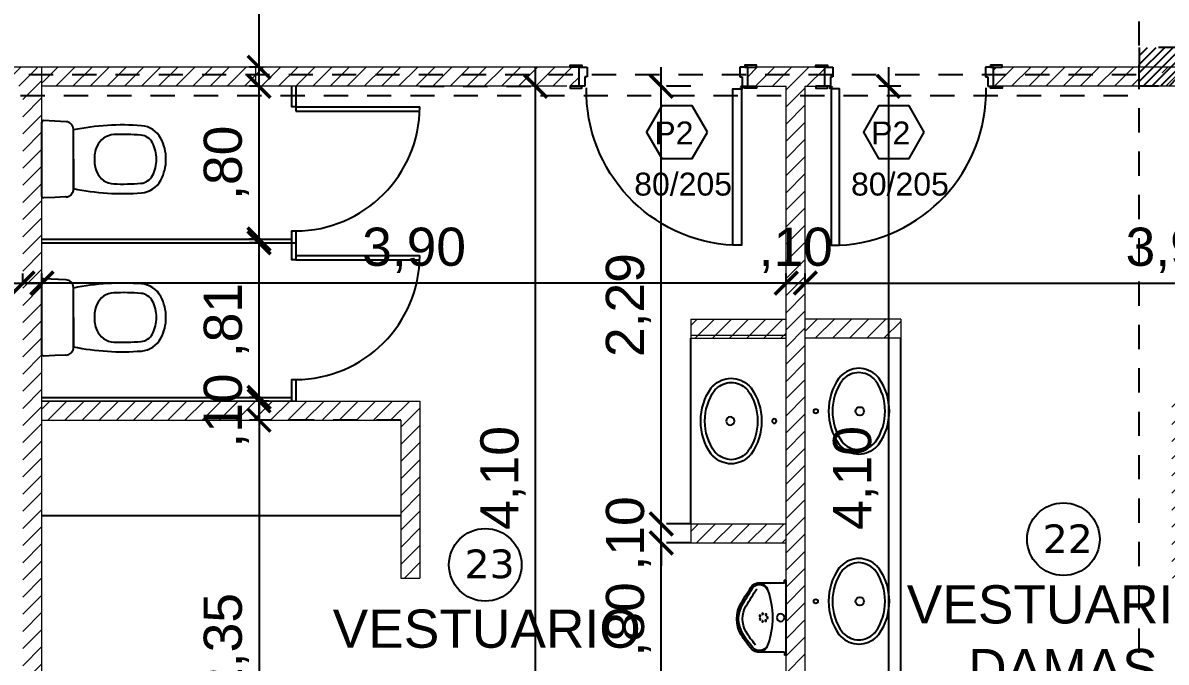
# Model space of a CAD drawing. Header units: metres. Extents: x 1166 to 1459, y -137 to 62.
# Drawn here: x 1270.05 to 1276.04, y -36.63 to -33.29 of the extents above; entities that cross this region are included whole.
import ezdxf

# ---------------------------------------------------------------- set-up
doc = ezdxf.new("R2010")
doc.units = ezdxf.units.M
doc.header["$LTSCALE"] = 0.508
doc.header["$PDMODE"] = 1
doc.header["$PDSIZE"] = -2
doc.linetypes.add('HIDDEN', pattern=[0.375, 0.25, -0.125])
doc.linetypes.add('HIDDEN2', pattern=[0.1875, 0.125, -0.0625])
doc.layers.get('0').update_dxf_attribs({"color": 9})
doc.layers.get('Defpoints').update_dxf_attribs({"color": 9})
for name, color, linetype in [('1-PROY', 9, 'HIDDEN'), ('2-Desig-Carp', 9, 'Continuous'), ('2-texto', 9, 'Continuous'), ('3-tabiques', 9, 'Continuous'), ('4-carpinterias', 9, 'Continuous'), ('7-artef', 9, 'Continuous'), ('8-cotas-100', 9, 'Continuous'), ('9-Hatch', 9, 'Continuous'), ('arq carpinterias', 9, 'Continuous'), ('Estructura', 9, 'HIDDEN2')]:
    doc.layers.add(name, color=color, linetype=linetype)
doc.styles.add('swiss', font='swissel.ttf')
doc.dimstyles.new('dim-100', dxfattribs={"dimtxt": 0.2, "dimasz": 0.12, "dimexe": 0.05, "dimexo": 0, "dimgap": 0.05, "dimtad": 1, "dimzin": 4, "dimtxsty": 'swiss', "dimblk": 'ARCHTICK', "dimcen": 0.5, "dimdle": 0.1, "dimclrd": 256, "dimclre": 252, "dimclrt": 256, "dimadec": 0, "dimazin": 0, "dimtfac": 1, "dimtix": 1, "dimtmove": 2, "dimatfit": 3, "dimldrblk": 'OPEN30', "dimfxl": 0.05, "dimtolj": 1, "dimtzin": 0, "dimarcsym": 0})

# ---------------------------------------------------------------- blocks, each defined once
blk = doc.blocks.new('_ARCHTICK')
at = {"color": 0, "linetype": 'ByBlock', "const_width": 0.15}
blk.add_lwpolyline([(-0.5, -0.5), (0.5, 0.5)], dxfattribs=at)
blk = doc.blocks.new('*D159')
at = {"layer": '8-cotas-100', "color": 252, "linetype": 'HIDDEN', "lineweight": -2, "transparency": 16777216}
for p, q in [((1267.4866, -34.6469), (1267.4866, -34.5969)), ((1270.0536, -34.6469), (1270.0536, -34.5969))]:
    blk.add_line(p, q, dxfattribs=at)
at = {"layer": '8-cotas-100', "linetype": 'Continuous', "lineweight": -2, "transparency": 16777216}
blk.add_line((1267.3866, -34.6469), (1270.1536, -34.6469), dxfattribs=at)
at = {"layer": 'Defpoints', "color": 0, "linetype": 'Continuous', "transparency": 16777216}
for p in [(1267.4866, -34.6469), (1270.0536, -34.6469), (1270.0536, -34.6469)]:
    blk.add_point(p, dxfattribs=at)
at = {"layer": '8-cotas-100', "linetype": 'Continuous', "lineweight": -2, "transparency": 16777216, "xscale": 0.12, "yscale": 0.12, "zscale": 0.12, "rotation": 180}
blk.add_blockref('_ARCHTICK', (1267.4866, -34.6469), dxfattribs=at)
at = {"layer": '8-cotas-100', "linetype": 'Continuous', "lineweight": -2, "transparency": 16777216, "xscale": 0.12, "yscale": 0.12, "zscale": 0.12}
blk.add_blockref('_ARCHTICK', (1270.0536, -34.6469), dxfattribs=at)
at = {"layer": '8-cotas-100', "linetype": 'Continuous', "lineweight": 0, "transparency": 16777216, "insert": (1268.7701, -34.4752), "char_height": 0.2, "attachment_point": 5, "style": 'swiss'}
blk.add_mtext('\\A1;2,57', dxfattribs=at)
blk = doc.blocks.new('_Open30')
at = {"color": 0, "linetype": 'ByBlock', "lineweight": -2}
for p, q in [((-1, 0.268), (0, 0)), ((0, 0), (-1, -0.268)), ((0, 0), (-1, 0))]:
    blk.add_line(p, q, dxfattribs=at)
blk = doc.blocks.new('*D356')
at = {"layer": '8-cotas-100', "lineweight": -2, "transparency": 16777216}
blk.add_line((1271.2913, -33.6171), (1271.2913, -31.5066), dxfattribs=at)
at = {"layer": '8-cotas-100', "color": 252, "lineweight": -2, "transparency": 16777216}
for p, q in [((1270.4986, -31.6066), (1271.3413, -31.6066)), ((1271.2913, -33.5171), (1271.2413, -33.5171))]:
    blk.add_line(p, q, dxfattribs=at)
at = {"layer": 'Defpoints', "color": 0, "transparency": 16777216}
for p in [(1270.4986, -31.6066), (1271.2913, -31.6066), (1271.2913, -33.5171)]:
    blk.add_point(p, dxfattribs=at)
at = {"layer": '8-cotas-100', "lineweight": -2, "transparency": 16777216, "xscale": 0.12, "yscale": 0.12, "zscale": 0.12}
for p, rotation in [((1271.2913, -31.6066), 90), ((1271.2913, -33.5171), 270)]:
    blk.add_blockref('_ARCHTICK', p, dxfattribs=dict(at, rotation=rotation))
at = {"layer": '8-cotas-100', "transparency": 16777216, "insert": (1271.1197, -32.5619), "char_height": 0.2, "attachment_point": 5, "rotation": 90, "style": 'swiss'}
blk.add_mtext('\\A1;1,91', dxfattribs=at)
blk = doc.blocks.new('P70 10CM')
at = {"color": 252}
blk.add_arc((374.8631, -245.4483), 0.8098, 2.6514, 91.06094, dxfattribs=at)
at = {"layer": '4-carpinterias'}
for p, q in [((374.8403, -244.6001), (374.7403, -244.6001)), ((374.7403, -244.6001), (374.7403, -244.6421)), ((374.7403, -244.6421), (374.7903, -244.6421)), ((374.7903, -244.6421), (374.7903, -244.6301)), ((374.7903, -244.6301), (374.8403, -244.6301)), ((374.8403, -244.6301), (374.8403, -244.6001)), ((374.7403, -245.4841), (374.7403, -245.4421)), ((374.7403, -245.4421), (374.7903, -245.4421)), ((374.8403, -245.4841), (374.7403, -245.4841)), ((374.7903, -245.4421), (374.7903, -245.4541)), ((374.7903, -245.4541), (374.8403, -245.4541)), ((374.8403, -245.4541), (374.8403, -245.4841))]:
    blk.add_line(p, q, dxfattribs=at)
for points in [[(374.7403, -244.6151), (374.7403, -244.5541), (374.7303, -244.5541), (374.7303, -244.6151)], [(374.8403, -244.6151), (374.8403, -244.5541), (374.8503, -244.5541), (374.8503, -244.6151)], [(375.6719, -245.4062), (374.8529, -245.4062), (374.8529, -245.4512), (375.6719, -245.4512)], [(374.7403, -245.4691), (374.7403, -245.5301), (374.7303, -245.5301), (374.7303, -245.4691)], [(374.8403, -245.4691), (374.8403, -245.5301), (374.8503, -245.5301), (374.8503, -245.4691)]]:
    blk.add_lwpolyline(points, close=True, dxfattribs=at)
blk.add_circle((374.8469, -245.4517), 0.006, dxfattribs=at)
blk.add_arc((374.7637, -245.4467), 0.9082, 359.71624, 0.28376, dxfattribs=at)
blk = doc.blocks.new('BACHA')
at = {"layer": '7-artef'}
for centre, radius in [((633.7683, 2392.672), 0.0219), ((633.5379, 2392.672), 0.0113)]:
    blk.add_circle(centre, radius, dxfattribs=at)
for centre, radius, start, end in [((633.7594, 2392.7545), 0.142, 40.99743, 40.99743), ((633.7681, 2392.7545), 0.142, 139.00257, 139.00257), ((633.7681, 2392.7545), 0.142, 91.75053, 133.98528), ((633.7668, 2392.7545), 0.12, 91.75053, 133.98528), ((633.7594, 2392.7545), 0.12, 46.01472, 88.24947), ((633.7594, 2392.7545), 0.142, 46.01472, 88.24947), ((633.9051, 2392.672), 0.3007, 144.90526, 180), ((633.9038, 2392.672), 0.2787, 145.03615, 180), ((633.7685, 2392.7584), 0.1395, 135.21972, 141.66732), ((633.7671, 2392.7584), 0.1175, 135.21972, 141.37123), ((633.7591, 2392.7584), 0.1175, 38.62877, 44.78028), ((633.6224, 2392.672), 0.2787, 0, 34.96385), ((633.7591, 2392.7584), 0.1395, 38.33268, 44.78028), ((633.6224, 2392.672), 0.3007, 0, 35.09474), ((633.7594, 2392.5896), 0.142, 319.00257, 319.00257), ((633.7681, 2392.5896), 0.142, 220.99743, 220.99743), ((633.9051, 2392.672), 0.3007, 180, 215.09474), ((633.9038, 2392.672), 0.2787, 180, 214.96385), ((633.6224, 2392.672), 0.2787, 325.03615, 0), ((633.6224, 2392.672), 0.3007, 324.90526, 0), ((633.7671, 2392.5856), 0.1175, 218.62877, 224.78028), ((633.7591, 2392.5856), 0.1175, 315.21972, 321.37123), ((633.7685, 2392.5856), 0.1395, 218.33268, 224.78028), ((633.7681, 2392.5896), 0.142, 226.01472, 268.24947), ((633.7668, 2392.5896), 0.12, 226.01472, 268.24947), ((633.7594, 2392.5896), 0.12, 271.75053, 313.98528), ((633.7594, 2392.5896), 0.142, 271.75053, 313.98528), ((633.7591, 2392.5856), 0.1395, 315.21972, 321.66732)]:
    blk.add_arc(centre, radius, start, end, dxfattribs=at)
blk = doc.blocks.new('INOD')
at = {"layer": '7-artef'}
for p, q in [((637.826, 2392.9038), (637.8297, 2392.9039)), ((637.8297, 2392.9039), (637.8848, 2392.9064)), ((637.8848, 2392.9064), (637.9445, 2392.9091)), ((637.9528, 2392.9012), (637.9528, 2392.5129)), ((637.7878, 2392.8638), (637.7878, 2392.5503)), ((637.7878, 2392.707), (637.7878, 2392.8638)), ((637.826, 2392.5103), (637.9445, 2392.5049))]:
    blk.add_line(p, q, dxfattribs=at)
for centre, radius, start, end in [((637.4404, 2392.7581), 0.125, 94.49281, 152.41425), ((637.5304, 2391.6125), 1.2742, 78.34369, 94.49281), ((637.8278, 2392.8638), 0.04, 144.11576, 180), ((637.8278, 2392.8638), 0.04, 141.70095, 144.11576), ((637.8278, 2392.8638), 0.04, 132.18515, 141.70095), ((637.8278, 2392.8638), 0.04, 92.60256, 132.18515), ((637.9448, 2392.9012), 0.008, 85.88901, 92.60256), ((637.9448, 2392.9012), 0.008, 0, 85.88901), ((637.5382, 2392.707), 0.2354, 152.41425, 180), ((637.4404, 2392.7581), 0.075, 94.49281, 152.41425), ((637.5304, 2391.6125), 1.2242, 87.85751, 94.49281), ((637.5566, 2392.7207), 0.1205, 353.46904, 353.46904), ((637.5566, 2392.7207), 0.1205, 0.09166, 0.09166), ((637.5714, 2392.7348), 0.1012, 22.76794, 87.29275), ((637.5382, 2392.707), 0.1854, 152.41425, 180), ((637.5566, 2392.7207), 0.1205, 7.96111, 26.20223), ((637.5382, 2392.707), 0.2354, 180, 207.58575), ((637.5382, 2392.707), 0.1854, 180, 207.58575), ((637.4796, 2392.7081), 0.1984, 359.70099, 8.50589), ((637.4796, 2392.706), 0.1984, 351.49411, 0.29901), ((637.5714, 2392.6793), 0.1012, 272.70725, 337.23206), ((637.5566, 2392.6933), 0.1205, 333.79777, 352.03889), ((637.4404, 2392.6559), 0.125, 207.58575, 265.50719), ((637.4404, 2392.6559), 0.075, 207.58575, 265.50719), ((637.5304, 2393.8015), 1.2242, 265.50719, 272.14249), ((637.5304, 2393.8015), 1.2742, 265.50719, 281.65631), ((637.8278, 2392.5503), 0.04, 180, 267.39744), ((637.9448, 2392.5129), 0.008, 267.39744, 0)]:
    blk.add_arc(centre, radius, start, end, dxfattribs=at)
blk = doc.blocks.new('MING')
at = {"layer": '7-artef'}
for p, q in [((635.166, 2392.411), (635.166, 2392.803)), ((635.166, 2392.803), (635.176, 2392.803)), ((635.176, 2392.788), (635.176, 2392.803)), ((635.176, 2392.788), (635.3165, 2392.788)), ((635.166, 2392.411), (635.176, 2392.411)), ((635.176, 2392.426), (635.3165, 2392.426)), ((635.176, 2392.426), (635.176, 2392.411))]:
    blk.add_line(p, q, dxfattribs=at)
for centre, radius in [((635.2891, 2392.6267), 0.00325), ((635.1956, 2392.607), 0.02), ((635.2654, 2392.6063), 0.00325), ((635.2724, 2392.6222), 0.00325), ((635.2736, 2392.5909), 0.00325), ((635.2906, 2392.5877), 0.00325), ((635.3031, 2392.6164), 0.00325), ((635.3038, 2392.5991), 0.00325)]:
    blk.add_circle(centre, radius, dxfattribs=at)
for centre, radius, start, end in [((635.666, 2392.607), 0.428, 160.18181, 199.81819), ((635.3114, 2392.7383), 0.05, 48.48448, 163.9052), ((635.3069, 2392.7312), 0.0483, 51.51937, 154.25722), ((632.2518, 2390.7759), 3.653, 31.20556, 32.86305), ((632.2518, 2390.7759), 3.673, 31.20556, 32.86305), ((632.2518, 2390.7759), 3.683, 31.20556, 32.88722), ((635.2638, 2392.6004), 0.1315, 328.79444, 31.20556), ((635.2638, 2392.6004), 0.1515, 328.79444, 31.20556), ((635.2638, 2392.6004), 0.1615, 328.79444, 31.20556), ((634.9024, 2392.8194), 0.554, 319.95573, 328.79444), ((634.9024, 2392.8194), 0.574, 319.95573, 328.79444), ((634.9024, 2392.8194), 0.584, 319.57486, 328.79444), ((635.3066, 2392.4822), 0.0477, 205.14657, 317.61723), ((635.3114, 2392.4758), 0.05, 196.0948, 324.61001)]:
    blk.add_arc(centre, radius, start, end, dxfattribs=at)
blk = doc.blocks.new('*D415')
at = {"layer": '8-cotas-100', "color": 252, "linetype": 'HIDDEN', "lineweight": -2, "transparency": 16777216}
for p, q in [((1274.0536, -34.6469), (1274.0536, -34.5969)), ((1274.1536, -34.6469), (1274.1536, -34.5969))]:
    blk.add_line(p, q, dxfattribs=at)
at = {"layer": '8-cotas-100', "linetype": 'Continuous', "lineweight": -2, "transparency": 16777216}
for p, q in [((1274.0536, -34.6469), (1273.9336, -34.6469)), ((1274.1536, -34.6469), (1274.0536, -34.6469)), ((1274.1536, -34.6469), (1274.2736, -34.6469))]:
    blk.add_line(p, q, dxfattribs=at)
at = {"layer": 'Defpoints', "color": 0, "linetype": 'Continuous', "transparency": 16777216}
for p in [(1274.0536, -34.6469), (1274.0536, -34.6469), (1274.1536, -34.6469)]:
    blk.add_point(p, dxfattribs=at)
at = {"layer": '8-cotas-100', "linetype": 'Continuous', "lineweight": -2, "transparency": 16777216, "xscale": 0.12, "yscale": 0.12, "zscale": 0.12}
blk.add_blockref('_ARCHTICK', (1274.0536, -34.6469), dxfattribs=at)
at = {"layer": '8-cotas-100', "linetype": 'Continuous', "lineweight": -2, "transparency": 16777216, "xscale": 0.12, "yscale": 0.12, "zscale": 0.12, "rotation": 180}
blk.add_blockref('_ARCHTICK', (1274.1536, -34.6469), dxfattribs=at)
at = {"layer": '8-cotas-100', "linetype": 'Continuous', "lineweight": 0, "transparency": 16777216, "insert": (1274.1036, -34.4753), "char_height": 0.2, "attachment_point": 5, "style": 'swiss'}
blk.add_mtext('\\A1;,10', dxfattribs=at)
blk = doc.blocks.new('*D416')
at = {"layer": '8-cotas-100', "color": 252, "linetype": 'HIDDEN', "lineweight": -2, "transparency": 16777216}
for p, q in [((1270.1536, -34.6469), (1270.1536, -34.5969)), ((1274.0536, -34.6469), (1274.0536, -34.5969))]:
    blk.add_line(p, q, dxfattribs=at)
at = {"layer": '8-cotas-100', "linetype": 'Continuous', "lineweight": -2, "transparency": 16777216}
blk.add_line((1274.1536, -34.6469), (1270.0536, -34.6469), dxfattribs=at)
at = {"layer": 'Defpoints', "color": 0, "linetype": 'Continuous', "transparency": 16777216}
for p in [(1270.1536, -34.6469), (1270.1536, -34.6469), (1274.0536, -34.6469)]:
    blk.add_point(p, dxfattribs=at)
at = {"layer": '8-cotas-100', "linetype": 'Continuous', "lineweight": -2, "transparency": 16777216, "xscale": 0.12, "yscale": 0.12, "zscale": 0.12, "rotation": 180}
blk.add_blockref('_ARCHTICK', (1270.1536, -34.6469), dxfattribs=at)
at = {"layer": '8-cotas-100', "linetype": 'Continuous', "lineweight": -2, "transparency": 16777216, "xscale": 0.12, "yscale": 0.12, "zscale": 0.12}
blk.add_blockref('_ARCHTICK', (1274.0536, -34.6469), dxfattribs=at)
at = {"layer": '8-cotas-100', "linetype": 'Continuous', "lineweight": 0, "transparency": 16777216, "insert": (1272.1036, -34.4753), "char_height": 0.2, "attachment_point": 5, "style": 'swiss'}
blk.add_mtext('\\A1;3,90', dxfattribs=at)
blk = doc.blocks.new('*D417')
at = {"layer": '8-cotas-100', "color": 252, "linetype": 'HIDDEN', "lineweight": -2, "transparency": 16777216}
for p, q in [((1274.0536, -34.6469), (1274.0536, -34.5969)), ((1274.1536, -34.6469), (1274.1536, -34.5969))]:
    blk.add_line(p, q, dxfattribs=at)
at = {"layer": '8-cotas-100', "linetype": 'Continuous', "lineweight": -2, "transparency": 16777216}
for p, q in [((1274.0536, -34.6469), (1273.9336, -34.6469)), ((1274.0536, -34.6469), (1274.1536, -34.6469)), ((1274.1536, -34.6469), (1274.2736, -34.6469))]:
    blk.add_line(p, q, dxfattribs=at)
at = {"layer": 'Defpoints', "color": 0, "linetype": 'Continuous', "transparency": 16777216}
for p in [(1274.0536, -34.6469), (1274.1536, -34.6469), (1274.1536, -34.6469)]:
    blk.add_point(p, dxfattribs=at)
at = {"layer": '8-cotas-100', "linetype": 'Continuous', "lineweight": -2, "transparency": 16777216, "xscale": 0.12, "yscale": 0.12, "zscale": 0.12}
blk.add_blockref('_ARCHTICK', (1274.0536, -34.6469), dxfattribs=at)
at = {"layer": '8-cotas-100', "linetype": 'Continuous', "lineweight": -2, "transparency": 16777216, "xscale": 0.12, "yscale": 0.12, "zscale": 0.12, "rotation": 180}
blk.add_blockref('_ARCHTICK', (1274.1536, -34.6469), dxfattribs=at)
at = {"layer": '8-cotas-100', "linetype": 'Continuous', "lineweight": 0, "transparency": 16777216, "insert": (1274.1036, -34.4753), "char_height": 0.2, "attachment_point": 5, "style": 'swiss'}
blk.add_mtext('\\A1;,10', dxfattribs=at)
blk = doc.blocks.new('*D418')
at = {"layer": '8-cotas-100', "color": 252, "linetype": 'HIDDEN', "lineweight": -2, "transparency": 16777216}
for p, q in [((1274.1536, -34.6469), (1274.1536, -34.5969)), ((1278.0536, -34.6469), (1278.0536, -34.5969))]:
    blk.add_line(p, q, dxfattribs=at)
at = {"layer": '8-cotas-100', "linetype": 'Continuous', "lineweight": -2, "transparency": 16777216}
blk.add_line((1274.0536, -34.6469), (1278.1536, -34.6469), dxfattribs=at)
at = {"layer": 'Defpoints', "color": 0, "linetype": 'Continuous', "transparency": 16777216}
for p in [(1274.1536, -34.6469), (1278.0536, -34.6469), (1278.0536, -34.6469)]:
    blk.add_point(p, dxfattribs=at)
at = {"layer": '8-cotas-100', "linetype": 'Continuous', "lineweight": -2, "transparency": 16777216, "xscale": 0.12, "yscale": 0.12, "zscale": 0.12, "rotation": 180}
blk.add_blockref('_ARCHTICK', (1274.1536, -34.6469), dxfattribs=at)
at = {"layer": '8-cotas-100', "linetype": 'Continuous', "lineweight": -2, "transparency": 16777216, "xscale": 0.12, "yscale": 0.12, "zscale": 0.12}
blk.add_blockref('_ARCHTICK', (1278.0536, -34.6469), dxfattribs=at)
at = {"layer": '8-cotas-100', "linetype": 'Continuous', "lineweight": 0, "transparency": 16777216, "insert": (1276.1036, -34.4753), "char_height": 0.2, "attachment_point": 5, "style": 'swiss'}
blk.add_mtext('\\A1;3,90', dxfattribs=at)
blk = doc.blocks.new('*D419')
at = {"layer": '8-cotas-100', "linetype": 'Continuous', "lineweight": -2, "transparency": 16777216}
blk.add_line((1272.7406, -37.8171), (1272.7406, -33.5171), dxfattribs=at)
at = {"layer": '8-cotas-100', "color": 252, "linetype": 'HIDDEN', "lineweight": -2, "transparency": 16777216}
for p, q in [((1272.1336, -33.6171), (1272.7906, -33.6171)), ((1272.1336, -37.7171), (1272.7906, -37.7171))]:
    blk.add_line(p, q, dxfattribs=at)
at = {"layer": 'Defpoints', "color": 0, "linetype": 'Continuous', "transparency": 16777216}
for p in [(1272.1336, -33.6171), (1272.7406, -33.6171), (1272.1336, -37.7171)]:
    blk.add_point(p, dxfattribs=at)
at = {"layer": '8-cotas-100', "linetype": 'Continuous', "lineweight": -2, "transparency": 16777216, "xscale": 0.12, "yscale": 0.12, "zscale": 0.12}
for p, rotation in [((1272.7406, -33.6171), 90), ((1272.7406, -37.7171), 270)]:
    blk.add_blockref('_ARCHTICK', p, dxfattribs=dict(at, rotation=rotation))
at = {"layer": '8-cotas-100', "linetype": 'Continuous', "lineweight": 0, "transparency": 16777216, "insert": (1272.569, -35.6671), "char_height": 0.2, "attachment_point": 5, "rotation": 90, "style": 'swiss'}
blk.add_mtext('\\A1;4,10', dxfattribs=at)
blk = doc.blocks.new('*D420')
at = {"layer": '8-cotas-100', "linetype": 'Continuous', "lineweight": -2, "transparency": 16777216}
blk.add_line((1271.2913, -35.2651), (1271.2913, -37.8171), dxfattribs=at)
at = {"layer": '8-cotas-100', "color": 252, "linetype": 'HIDDEN', "lineweight": -2, "transparency": 16777216}
for p, q in [((1272.0336, -35.3651), (1271.2413, -35.3651)), ((1272.0336, -37.7171), (1271.2413, -37.7171))]:
    blk.add_line(p, q, dxfattribs=at)
at = {"layer": 'Defpoints', "color": 0, "linetype": 'Continuous', "transparency": 16777216}
for p in [(1272.0336, -35.3651), (1271.2913, -37.7171), (1272.0336, -37.7171)]:
    blk.add_point(p, dxfattribs=at)
at = {"layer": '8-cotas-100', "linetype": 'Continuous', "lineweight": -2, "transparency": 16777216, "xscale": 0.12, "yscale": 0.12, "zscale": 0.12}
for p, rotation in [((1271.2913, -35.3651), 90), ((1271.2913, -37.7171), 270)]:
    blk.add_blockref('_ARCHTICK', p, dxfattribs=dict(at, rotation=rotation))
at = {"layer": '8-cotas-100', "linetype": 'Continuous', "lineweight": 0, "transparency": 16777216, "insert": (1271.1196, -36.5411), "char_height": 0.2, "attachment_point": 5, "rotation": 90, "style": 'swiss'}
blk.add_mtext('\\A1;2,35', dxfattribs=at)
blk = doc.blocks.new('*D426')
at = {"layer": '8-cotas-100', "linetype": 'Continuous', "lineweight": -2, "transparency": 16777216}
blk.add_line((1274.5888, -33.5171), (1274.5888, -37.8171), dxfattribs=at)
at = {"layer": '8-cotas-100', "color": 252, "linetype": 'HIDDEN', "lineweight": -2, "transparency": 16777216}
for p, q in [((1274.6536, -33.6171), (1274.5388, -33.6171)), ((1274.6536, -37.7171), (1274.5388, -37.7171))]:
    blk.add_line(p, q, dxfattribs=at)
at = {"layer": 'Defpoints', "color": 0, "linetype": 'Continuous', "transparency": 16777216}
for p in [(1274.6536, -33.6171), (1274.5888, -37.7171), (1274.6536, -37.7171)]:
    blk.add_point(p, dxfattribs=at)
at = {"layer": '8-cotas-100', "linetype": 'Continuous', "lineweight": -2, "transparency": 16777216, "xscale": 0.12, "yscale": 0.12, "zscale": 0.12}
for p, rotation in [((1274.5888, -33.6171), 90), ((1274.5888, -37.7171), 270)]:
    blk.add_blockref('_ARCHTICK', p, dxfattribs=dict(at, rotation=rotation))
at = {"layer": '8-cotas-100', "linetype": 'Continuous', "lineweight": 0, "transparency": 16777216, "insert": (1274.4172, -35.6671), "char_height": 0.2, "attachment_point": 5, "rotation": 90, "style": 'swiss'}
blk.add_mtext('\\A1;4,10', dxfattribs=at)
blk = doc.blocks.new('*D431')
at = {"layer": '8-cotas-100', "lineweight": -2, "transparency": 16777216}
for p, q in [((1271.2913, -35.2638), (1271.2913, -35.1438)), ((1271.2913, -35.3651), (1271.2913, -35.2638)), ((1271.2913, -35.3651), (1271.2913, -35.4851))]:
    blk.add_line(p, q, dxfattribs=at)
at = {"layer": '8-cotas-100', "color": 252, "linetype": 'HIDDEN', "lineweight": -2, "transparency": 16777216}
for p, q in [((1271.2911, -35.2638), (1271.3413, -35.2638)), ((1271.2913, -35.3651), (1271.2413, -35.3651))]:
    blk.add_line(p, q, dxfattribs=at)
at = {"layer": 'Defpoints', "color": 0, "transparency": 16777216}
for p in [(1271.2911, -35.2638), (1271.2913, -35.2638), (1271.2913, -35.3651)]:
    blk.add_point(p, dxfattribs=at)
at = {"layer": '8-cotas-100', "lineweight": -2, "transparency": 16777216, "xscale": 0.12, "yscale": 0.12, "zscale": 0.12}
for p, rotation in [((1271.2913, -35.2638), 270), ((1271.2913, -35.3651), 90)]:
    blk.add_blockref('_ARCHTICK', p, dxfattribs=dict(at, rotation=rotation))
at = {"layer": '8-cotas-100', "lineweight": 0, "transparency": 16777216, "insert": (1271.1197, -35.3145), "char_height": 0.2, "attachment_point": 5, "rotation": 90, "style": 'swiss'}
blk.add_mtext('\\A1;,10', dxfattribs=at)
blk = doc.blocks.new('*D432')
at = {"layer": '8-cotas-100', "lineweight": -2, "transparency": 16777216}
blk.add_line((1271.2913, -35.3451), (1271.2913, -34.3358), dxfattribs=at)
at = {"layer": '8-cotas-100', "color": 252, "linetype": 'HIDDEN', "lineweight": -2, "transparency": 16777216}
for p, q in [((1271.2913, -34.4358), (1271.2413, -34.4358)), ((1271.2913, -35.2451), (1271.2413, -35.2451))]:
    blk.add_line(p, q, dxfattribs=at)
at = {"layer": 'Defpoints', "color": 0, "transparency": 16777216}
for p in [(1271.2913, -34.4358), (1271.2913, -34.4358), (1271.2913, -35.2451)]:
    blk.add_point(p, dxfattribs=at)
at = {"layer": '8-cotas-100', "lineweight": -2, "transparency": 16777216, "xscale": 0.12, "yscale": 0.12, "zscale": 0.12}
for p, rotation in [((1271.2913, -34.4358), 90), ((1271.2913, -35.2451), 270)]:
    blk.add_blockref('_ARCHTICK', p, dxfattribs=dict(at, rotation=rotation))
at = {"layer": '8-cotas-100', "lineweight": 0, "transparency": 16777216, "insert": (1271.1197, -34.8405), "char_height": 0.2, "attachment_point": 5, "rotation": 90, "style": 'swiss'}
blk.add_mtext('\\A1;,81', dxfattribs=at)
blk = doc.blocks.new('*D433')
at = {"layer": '8-cotas-100', "lineweight": -2, "transparency": 16777216}
blk.add_line((1271.2913, -34.5171), (1271.2913, -33.5171), dxfattribs=at)
at = {"layer": '8-cotas-100', "color": 252, "linetype": 'HIDDEN', "lineweight": -2, "transparency": 16777216}
for p, q in [((1271.2913, -33.6171), (1271.2413, -33.6171)), ((1271.2913, -34.4171), (1271.2413, -34.4171))]:
    blk.add_line(p, q, dxfattribs=at)
at = {"layer": 'Defpoints', "color": 0, "transparency": 16777216}
for p in [(1271.2913, -33.6171), (1271.2913, -33.6171), (1271.2913, -34.4171)]:
    blk.add_point(p, dxfattribs=at)
at = {"layer": '8-cotas-100', "lineweight": -2, "transparency": 16777216, "xscale": 0.12, "yscale": 0.12, "zscale": 0.12}
for p, rotation in [((1271.2913, -33.6171), 90), ((1271.2913, -34.4171), 270)]:
    blk.add_blockref('_ARCHTICK', p, dxfattribs=dict(at, rotation=rotation))
at = {"layer": '8-cotas-100', "lineweight": 0, "transparency": 16777216, "insert": (1271.1197, -34.0171), "char_height": 0.2, "attachment_point": 5, "rotation": 90, "style": 'swiss'}
blk.add_mtext('\\A1;,80', dxfattribs=at)
blk = doc.blocks.new('*D436')
at = {"layer": '8-cotas-100', "lineweight": -2, "transparency": 16777216}
blk.add_line((1273.3986, -36.9073), (1273.3986, -35.9073), dxfattribs=at)
at = {"layer": '8-cotas-100', "color": 252, "linetype": 'HIDDEN', "lineweight": -2, "transparency": 16777216}
for p, q in [((1273.5536, -36.0073), (1273.3486, -36.0073)), ((1273.5536, -36.8073), (1273.3486, -36.8073))]:
    blk.add_line(p, q, dxfattribs=at)
at = {"layer": 'Defpoints', "color": 0, "transparency": 16777216}
for p in [(1273.3986, -36.0073), (1273.5536, -36.0073), (1273.5536, -36.8073)]:
    blk.add_point(p, dxfattribs=at)
at = {"layer": '8-cotas-100', "lineweight": -2, "transparency": 16777216, "xscale": 0.12, "yscale": 0.12, "zscale": 0.12}
for p, rotation in [((1273.3986, -36.0073), 90), ((1273.3986, -36.8073), 270)]:
    blk.add_blockref('_ARCHTICK', p, dxfattribs=dict(at, rotation=rotation))
at = {"layer": '8-cotas-100', "lineweight": 0, "transparency": 16777216, "insert": (1273.2271, -36.4073), "char_height": 0.2, "attachment_point": 5, "rotation": 90, "style": 'swiss'}
blk.add_mtext('\\A1;,80', dxfattribs=at)
blk = doc.blocks.new('*D437')
at = {"layer": '8-cotas-100', "lineweight": -2, "transparency": 16777216}
for p, q in [((1273.3986, -35.9073), (1273.3986, -35.7873)), ((1273.3986, -36.0073), (1273.3986, -35.9073)), ((1273.3986, -36.0073), (1273.3986, -36.1273))]:
    blk.add_line(p, q, dxfattribs=at)
at = {"layer": '8-cotas-100', "color": 252, "linetype": 'HIDDEN', "lineweight": -2, "transparency": 16777216}
for p, q in [((1273.5536, -35.9073), (1273.3486, -35.9073)), ((1273.5536, -36.0073), (1273.3486, -36.0073))]:
    blk.add_line(p, q, dxfattribs=at)
at = {"layer": 'Defpoints', "color": 0, "transparency": 16777216}
for p in [(1273.3986, -35.9073), (1273.5536, -35.9073), (1273.5536, -36.0073)]:
    blk.add_point(p, dxfattribs=at)
at = {"layer": '8-cotas-100', "lineweight": -2, "transparency": 16777216, "xscale": 0.12, "yscale": 0.12, "zscale": 0.12}
for p, rotation in [((1273.3986, -35.9073), 270), ((1273.3986, -36.0073), 90)]:
    blk.add_blockref('_ARCHTICK', p, dxfattribs=dict(at, rotation=rotation))
at = {"layer": '8-cotas-100', "lineweight": 0, "transparency": 16777216, "insert": (1273.2271, -35.9573), "char_height": 0.2, "attachment_point": 5, "rotation": 90, "style": 'swiss'}
blk.add_mtext('\\A1;,10', dxfattribs=at)
blk = doc.blocks.new('*D438')
at = {"layer": '8-cotas-100', "lineweight": -2, "transparency": 16777216}
blk.add_line((1273.3986, -36.0073), (1273.3986, -33.5171), dxfattribs=at)
at = {"layer": '8-cotas-100', "color": 252, "linetype": 'HIDDEN', "lineweight": -2, "transparency": 16777216}
for p, q in [((1273.5536, -33.6171), (1273.3486, -33.6171)), ((1273.5536, -35.9073), (1273.3486, -35.9073))]:
    blk.add_line(p, q, dxfattribs=at)
at = {"layer": 'Defpoints', "color": 0, "transparency": 16777216}
for p in [(1273.3986, -33.6171), (1273.5536, -33.6171), (1273.5536, -35.9073)]:
    blk.add_point(p, dxfattribs=at)
at = {"layer": '8-cotas-100', "lineweight": -2, "transparency": 16777216, "xscale": 0.12, "yscale": 0.12, "zscale": 0.12}
for p, rotation in [((1273.3986, -33.6171), 90), ((1273.3986, -35.9073), 270)]:
    blk.add_blockref('_ARCHTICK', p, dxfattribs=dict(at, rotation=rotation))
at = {"layer": '8-cotas-100', "lineweight": 0, "transparency": 16777216, "insert": (1273.2269, -34.7622), "char_height": 0.2, "attachment_point": 5, "rotation": 90, "style": 'swiss'}
blk.add_mtext('\\A1;2,29', dxfattribs=at)

msp = doc.modelspace()

# ---------------------------------------------------------------- hatches: boundary and pattern name
at = {"layer": '3-tabiques', "linetype": 'Continuous', "lineweight": 0}
h = msp.add_hatch(dxfattribs=at)
h.set_pattern_fill('ANSI31', color=256, scale=0.02)
h.set_pattern_definition([(45, (1270.15361, -37.71712), (-0.0449013, 0.0449013), [])])
h.paths.add_polyline_path([(1270.1536, -33.665), (1270.0536, -33.665), (1270.0536, -37.7171), (1270.1536, -37.7171), (1270.1536, -35.9073)])
h.paths.add_polyline_path([(1270.1536, -33.555), (1269.9483, -33.555), (1269.9483, -33.6171), (1269.9943, -33.6171), (1270.0536, -33.6171), (1270.0536, -33.665), (1270.1536, -33.665)])
h.paths.add_polyline_path([(1270.1536, -33.5171), (1269.9483, -33.5171), (1269.9483, -33.555), (1270.1536, -33.555)])
h.paths.add_polyline_path([(1267.0244, -34.669), (1267.5731, -34.669), (1267.5731, -34.2408), (1267.0244, -34.2408)], flags=9)
h.paths.add_polyline_path([(1268.5937, -33.8513), (1268.5937, -33.3027), (1268.1655, -33.3027), (1268.1655, -33.8513)], flags=9)
h.paths.add_polyline_path([(1267.4886, -33.555), (1267.4886, -33.6171), (1269.0628, -33.6171), (1269.0628, -33.555)])
h.paths.add_polyline_path([(1267.4886, -33.5171), (1267.4886, -33.555), (1269.0628, -33.555), (1269.0628, -33.5171)])
h = msp.add_hatch(dxfattribs=at)
h.set_pattern_fill('ANSI31', color=256, scale=0.02)
h.set_pattern_definition([(45, (1278.05361, -33.851335), (-0.0449013, 0.0449013), [])])
h.paths.add_polyline_path([(1275.9036, -33.5651), (1275.9036, -33.555), (1275.1394, -33.555), (1275.1394, -33.6171), (1275.1854, -33.6171), (1275.9036, -33.6171)])
h.paths.add_polyline_path([(1275.9036, -33.5171), (1275.1394, -33.5171), (1275.1394, -33.555), (1275.9036, -33.555)])
h.paths.add_polyline_path([(1278.0536, -33.555), (1276.0236, -33.555), (1276.0236, -33.5651), (1276.0236, -33.6171), (1278.0536, -33.6171)])
h.paths.add_polyline_path([(1278.0536, -33.5171), (1276.0236, -33.5171), (1276.0236, -33.555), (1278.0536, -33.555)])
h.paths.add_polyline_path([(1277.7252, -33.8513), (1277.7252, -33.3027), (1277.297, -33.3027), (1277.297, -33.8513)], flags=9)
h.paths.add_polyline_path([(1277.7252, -33.8513), (1277.7252, -33.3027), (1277.297, -33.3027), (1277.297, -33.8513)], flags=9)
h = msp.add_hatch(dxfattribs=at)
h.set_pattern_fill('ANSI31', color=256, scale=0.02)
h.paths.add_polyline_path([(1272.1336, -35.2651), (1270.1536, -35.2651), (1270.1536, -35.3651), (1272.0336, -35.3651), (1272.0336, -36.1911), (1272.1336, -36.1911)])
h.paths.add_polyline_path([(1272.9678, -33.5171), (1271.7269, -33.5171), (1270.1536, -33.5171), (1270.1536, -33.6171), (1270.9149, -33.6171), (1272.9678, -33.6171)])
h.paths.add_polyline_path([(1274.0536, -34.8361), (1273.5536, -34.8361), (1273.5536, -34.9361), (1274.0536, -34.9361)])
h.paths.add_polyline_path([(1274.0536, -35.9073), (1273.5536, -35.9073), (1273.5536, -36.0073), (1274.0536, -36.0073)])
h.paths.add_polyline_path([(1274.0536, -36.8073), (1273.5536, -36.8073), (1273.5536, -36.9073), (1274.0536, -36.9073)])
h.paths.add_polyline_path([(1272.1336, -36.8911), (1272.0336, -36.8911), (1272.0336, -37.7171), (1272.1336, -37.7171)])
h = msp.add_hatch(dxfattribs=at)
h.set_pattern_fill('ANSI31', color=256, scale=0.02)
h.set_pattern_definition([(45, (1278.05361, -37.71712), (-0.0449013, 0.0449013), [])])
h.paths.add_polyline_path([(1274.1536, -33.665), (1274.0536, -33.665), (1274.0536, -37.7171), (1274.1536, -37.7171)])
h.paths.add_polyline_path([(1274.2554, -33.555), (1273.8518, -33.555), (1273.8518, -33.6171), (1274.0536, -33.6171), (1274.0536, -33.665), (1274.1536, -33.665), (1274.1536, -33.6171), (1274.2554, -33.6171)])
h.paths.add_polyline_path([(1274.2554, -33.5171), (1273.8518, -33.5171), (1273.8518, -33.555), (1274.2554, -33.555)])
h.paths.add_polyline_path([(1276.1736, -35.3651), (1278.0536, -35.3651), (1278.0536, -35.2651), (1276.0736, -35.2651), (1276.0736, -36.1911), (1276.1736, -36.1911)])
h.paths.add_polyline_path([(1276.1736, -36.8911), (1276.0736, -36.8911), (1276.0736, -37.7171), (1276.1736, -37.7171)])
h = msp.add_hatch(dxfattribs=at)
h.set_pattern_fill('ANSI31', color=256, scale=0.02)
h.paths.add_polyline_path([(1274.6536, -34.8361), (1274.1536, -34.8361), (1274.1536, -34.9361), (1274.6536, -34.9361)])
at = {"layer": '9-Hatch', "lineweight": 0}
h = msp.add_hatch(dxfattribs=at)
h.set_pattern_fill('ANGLE', color=256)
h.set_pattern_definition([(0, (2e-08, 0), (0, 6.985), [5.08, -1.905]), (90, (2e-08, 0), (-6.985, 4e-16), [5.08, -1.905])])
h.paths.add_polyline_path([(1274.0536, -34.8361), (1273.5536, -34.8361), (1273.5536, -34.9361), (1274.0536, -34.9361)])
h.paths.add_polyline_path([(1274.0536, -35.9073), (1273.5536, -35.9073), (1273.5536, -36.0073), (1274.0536, -36.0073)])
h.paths.add_polyline_path([(1272.1336, -35.2651), (1270.1536, -35.2651), (1270.1536, -35.3651), (1272.0336, -35.3651), (1272.0336, -36.1911), (1272.1336, -36.1911)])
h.paths.add_polyline_path([(1272.9678, -33.5171), (1272.9218, -33.5171), (1271.7269, -33.5171), (1270.1536, -33.5171), (1270.1536, -33.6171), (1270.9149, -33.6171), (1272.9678, -33.6171)])
h.paths.add_polyline_path([(1274.0536, -33.5171), (1273.8518, -33.5171), (1273.8518, -33.6171), (1273.8978, -33.6171), (1274.0536, -33.6171)])
h.paths.add_polyline_path([(1274.0536, -36.8073), (1273.5536, -36.8073), (1273.5536, -36.9073), (1274.0536, -36.9073)])
h.paths.add_polyline_path([(1272.1336, -36.8911), (1272.0336, -36.8911), (1272.0336, -37.7171), (1272.1336, -37.7171)])
at = {"layer": 'Estructura'}
h = msp.add_hatch(dxfattribs=at)
h.set_pattern_fill('ANSI31', color=256, scale=0.01)
h.set_pattern_definition([(45, (0, -27.56402), (-0.0224506403, 0.0224506403), [])])
h.paths.add_polyline_path([(1275.9036, -33.6141), (1276.1036, -33.6141), (1276.1036, -33.4141), (1275.9036, -33.4141)])

# ---------------------------------------------------------------- linework, layer by layer
at = {"layer": '1-PROY'}
for p, q in [((1275.9036, -37.7171), (1275.9036, -0.6671)), ((1265.9986, -33.555), (1275.9036, -33.555)), ((1265.9553, -33.665), (1275.9036, -33.665))]:
    msp.add_line(p, q, dxfattribs=at)
at = {"layer": '2-texto'}
for centre in [(1275.5058, -35.9875), (1272.4764, -36.1217)]:
    msp.add_circle(centre, 0.1901, dxfattribs=at)
at = {"layer": '3-tabiques', "linetype": 'Continuous', "lineweight": 0}
for p, q in [((1271.7269, -33.5171), (1269.9063, -33.5171)), ((1270.1536, -35.9073), (1270.1536, -33.5171)), ((1273.0098, -33.5171), (1271.7269, -33.5171)), ((1274.2554, -33.5171), (1273.8518, -33.5171)), ((1273.8518, -33.5171), (1273.8518, -33.6171)), ((1274.2554, -33.6171), (1274.2554, -33.5171)), ((1280.1536, -33.5171), (1275.1394, -33.5171)), ((1270.9149, -33.6171), (1270.1536, -33.6171)), ((1272.9036, -33.6171), (1270.9149, -33.6171)), ((1273.8518, -33.6171), (1274.0536, -33.6171)), ((1274.0536, -37.7171), (1274.0536, -33.6171)), ((1274.1536, -37.7171), (1274.1536, -33.6171)), ((1274.1536, -33.6171), (1274.2554, -33.6171)), ((1278.0536, -33.6171), (1275.1394, -33.6171)), ((1273.5536, -34.8361), (1274.0536, -34.8361)), ((1273.5536, -34.8361), (1273.5536, -34.9361)), ((1274.6536, -34.8361), (1274.1536, -34.8361)), ((1274.6536, -34.8361), (1274.6536, -34.9361)), ((1273.5536, -34.9361), (1274.0536, -34.9361)), ((1274.6536, -34.9361), (1274.1536, -34.9361)), ((1270.1536, -37.7171), (1270.1536, -35.9073)), ((1273.5536, -35.9073), (1274.0536, -35.9073)), ((1273.5536, -35.9073), (1273.5536, -36.0073)), ((1273.5536, -36.0073), (1274.0536, -36.0073)), ((1272.0336, -36.1911), (1272.1336, -36.1911))]:
    msp.add_line(p, q, dxfattribs=at)
at = {"layer": '3-tabiques', "linetype": 'Continuous', "lineweight": 0, "flags": 128}
for points in [[(1270.1536, -35.2651), (1272.1336, -35.2651), (1272.1336, -36.1911)], [(1270.1536, -35.3651), (1272.0336, -35.3651), (1272.0336, -36.1911)]]:
    msp.add_lwpolyline(points, dxfattribs=at)
at = {"layer": '4-carpinterias'}
for p, q in [((1271.4836, -33.7252), (1272.1336, -33.7252)), ((1271.4836, -33.7472), (1272.1336, -33.7472)), ((1271.4836, -34.5032), (1272.1336, -34.5032)), ((1271.4836, -34.5252), (1272.1336, -34.5252))]:
    msp.add_line(p, q, dxfattribs=at)
for centre in [(1271.4813, -33.7218), (1271.4813, -34.4998)]:
    msp.add_arc(centre, 0.6522, 270.20699, 359.70163, dxfattribs=at)
at = {"layer": '7-artef'}
for p, q in [((1271.4836, -33.6171), (1271.4836, -33.7472)), ((1271.4836, -33.6171), (1271.4836, -33.7472)), ((1271.4836, -33.6171), (1271.4836, -33.7472)), ((1271.4837, -34.374), (1271.4836, -34.5252)), ((1270.1536, -34.4171), (1271.4636, -34.4171)), ((1270.1536, -34.4371), (1271.4836, -34.4356)), ((1273.5536, -35.9073), (1273.5536, -34.9361)), ((1274.6536, -37.7171), (1274.6536, -34.9361)), ((1271.4836, -35.152), (1271.4836, -35.2636)), ((1270.1536, -35.2451), (1271.4636, -35.2451)), ((1270.1536, -35.2651), (1271.4836, -35.2636)), ((1272.0336, -35.8651), (1270.1536, -35.8651))]:
    msp.add_line(p, q, dxfattribs=at)
for points in [[(1271.4836, -33.7252), (1271.4636, -33.7252), (1271.4636, -33.6171)], [(1271.4836, -34.5252), (1271.4636, -34.5252), (1271.4636, -34.374), (1271.4836, -34.374)], [(1271.4636, -35.2636), (1271.4636, -35.152), (1271.4836, -35.152)]]:
    msp.add_lwpolyline(points, dxfattribs=at)
at = {"layer": 'arq carpinterias'}
for points in [[(1273.6407, -33.8564), (1273.561, -33.7184), (1273.4016, -33.7184), (1273.3219, -33.8564), (1273.4016, -33.9944), (1273.561, -33.9944)], [(1274.7768, -33.8564), (1274.6971, -33.7184), (1274.5377, -33.7184), (1274.458, -33.8564), (1274.5377, -33.9944), (1274.6971, -33.9944)]]:
    msp.add_lwpolyline(points, close=True, dxfattribs=at)
at = {"layer": 'Estructura'}
msp.add_lwpolyline([(1275.9036, -33.6141), (1276.1036, -33.6141), (1276.1036, -33.4141), (1275.9036, -33.4141)], close=True, dxfattribs=at)

# ---------------------------------------------------------------- block references
at = {"layer": '4-carpinterias', "xscale": -1, "rotation": 90}
msp.add_blockref('P70 10CM', (1028.3678, 341.2232), dxfattribs=at)
at = {"layer": '4-carpinterias', "rotation": 270}
msp.add_blockref('P70 10CM', (1519.7395, 341.2232), dxfattribs=at)
at = {"layer": '7-artef', "rotation": 180}
for p in [(1908.1064, 2358.7082), (1908.1064, 2357.8802)]:
    msp.add_blockref('INOD', p, dxfattribs=at)
at = {"layer": '7-artef'}
for p in [(640.6707, -2427.9895), (640.6707, -2428.9848)]:
    msp.add_blockref('BACHA', p, dxfattribs=at)
at = {"layer": '7-artef', "xscale": -1}
for name, p in [('BACHA', (1907.5286, -2428.041)), ('MING', (1909.2196, -2429.005))]:
    msp.add_blockref(name, p, dxfattribs=at)

# ---------------------------------------------------------------- texts
at = {"layer": '2-Desig-Carp', "char_height": 0.12, "width": 5.113846, "attachment_point": 3, "style": 'swiss'}
for s, insert in [('P2', (1273.5675, -33.8012)), ('P2', (1274.7036, -33.8012)), ('\\pi-0.36,l0.48,t0.48;{\\fArial|b0|i0|c0|p34;80/205}', (1273.7696, -34.0689)), ('\\pi-0.36,l0.48,t0.48;{\\fArial|b0|i0|c0|p34;80/205}', (1274.9057, -34.0689))]:
    msp.add_mtext(s, dxfattribs=dict(at, insert=insert))
at = {"layer": '2-texto', "style": 'swiss'}
for s, insert, char_height, width, attachment_point in [('{\\fVerdana|b0|i0|c0|p34;22}', (1275.3977, -36.0603), 0.15, 0.294755, 7), ('{\\fVerdana|b0|i0|c0|p34;23}', (1272.3683, -36.1945), 0.15, 0.294755, 7), ('\\pi0.3842;{\\fArial|b0|i0|c0|p34;VESTUARIO \\P\\pi0.70589;DAMAS}', (1274.3008, -36.2286), 0.2, 2.369214, 1), ('\\pi0.3842;{\\fArial|b0|i0|c0|p34;VESTUARIO \\P\\pi0.49675;HOMBRES}', (1271.2927, -36.3558), 0.2, 2.369214, 1)]:
    msp.add_mtext(s, dxfattribs=dict(at, insert=insert, char_height=char_height, width=width, attachment_point=attachment_point))

# ---------------------------------------------------------------- dimensions: what is measured, and where the dimension line sits
at = {"layer": '8-cotas-100'}
dim = msp.add_linear_dim(base=(1271.2913, -31.6066), p1=(1271.2913, -33.5171), p2=(1270.4986, -31.6066), angle=90, dimstyle='dim-100', dxfattribs=at)
dim.commit()
dim.dimension.update_dxf_attribs({"geometry": '*D356', "text_midpoint": (1271.1197, -32.5619)})
at = {"layer": '8-cotas-100', "lineweight": 0}
for base, p1, p2, picture, middle in [((1271.2913, -33.6171), (1271.2913, -34.4171), (1271.2913, -33.6171), '*D433', (1271.1197, -34.0171)), ((1273.3986, -33.6171), (1273.5536, -35.9073), (1273.5536, -33.6171), '*D438', (1273.2269, -34.7622)), ((1271.2913, -34.4358), (1271.2913, -35.2451), (1271.2913, -34.4358), '*D432', (1271.1197, -34.8405)), ((1271.2913, -35.2638), (1271.2913, -35.3651), (1271.2911, -35.2638), '*D431', (1271.1197, -35.3145)), ((1273.3986, -35.9073), (1273.5536, -36.0073), (1273.5536, -35.9073), '*D437', (1273.2271, -35.9573)), ((1273.3986, -36.0073), (1273.5536, -36.8073), (1273.5536, -36.0073), '*D436', (1273.2271, -36.4073))]:
    dim = msp.add_linear_dim(base=base, p1=p1, p2=p2, angle=90, dimstyle='dim-100', dxfattribs=at)
    dim.commit()
    dim.dimension.update_dxf_attribs({"geometry": picture, "text_midpoint": middle})
at = {"layer": '8-cotas-100', "linetype": 'Continuous', "lineweight": 0}
for base, p1, p2, angle, picture, middle in [((1272.7406, -33.6171), (1272.1336, -37.7171), (1272.1336, -33.6171), 90, '*D419', (1272.569, -35.6671)), ((1274.5888, -37.7171), (1274.6536, -33.6171), (1274.6536, -37.7171), 90, '*D426', (1274.4172, -35.6671)), ((1270.1536, -34.6469), (1274.0536, -34.6469), (1270.1536, -34.6469), 180, '*D416', (1272.1036, -34.4753)), ((1274.0536, -34.6469), (1274.1536, -34.6469), (1274.0536, -34.6469), 180, '*D415', (1274.1036, -34.4753)), ((1271.2913, -37.7171), (1272.0336, -35.3651), (1272.0336, -37.7171), 90, '*D420', (1271.1196, -36.5411))]:
    dim = msp.add_linear_dim(base=base, p1=p1, p2=p2, angle=angle, dimstyle='dim-100', dxfattribs=at)
    dim.commit()
    dim.dimension.update_dxf_attribs({"geometry": picture, "text_midpoint": middle})
for base, p1, p2, picture, middle in [((1270.0536, -34.6469), (1267.4866, -34.6469), (1270.0536, -34.6469), '*D159', (1268.7701, -34.4752)), ((1274.1536, -34.6469), (1274.0536, -34.6469), (1274.1536, -34.6469), '*D417', (1274.1036, -34.4753)), ((1278.0536, -34.6469), (1274.1536, -34.6469), (1278.0536, -34.6469), '*D418', (1276.1036, -34.4753))]:
    dim = msp.add_linear_dim(base=base, p1=p1, p2=p2, dimstyle='dim-100', dxfattribs=at)
    dim.commit()
    dim.dimension.update_dxf_attribs({"geometry": picture, "text_midpoint": middle})

doc.saveas('drawing.dxf')
